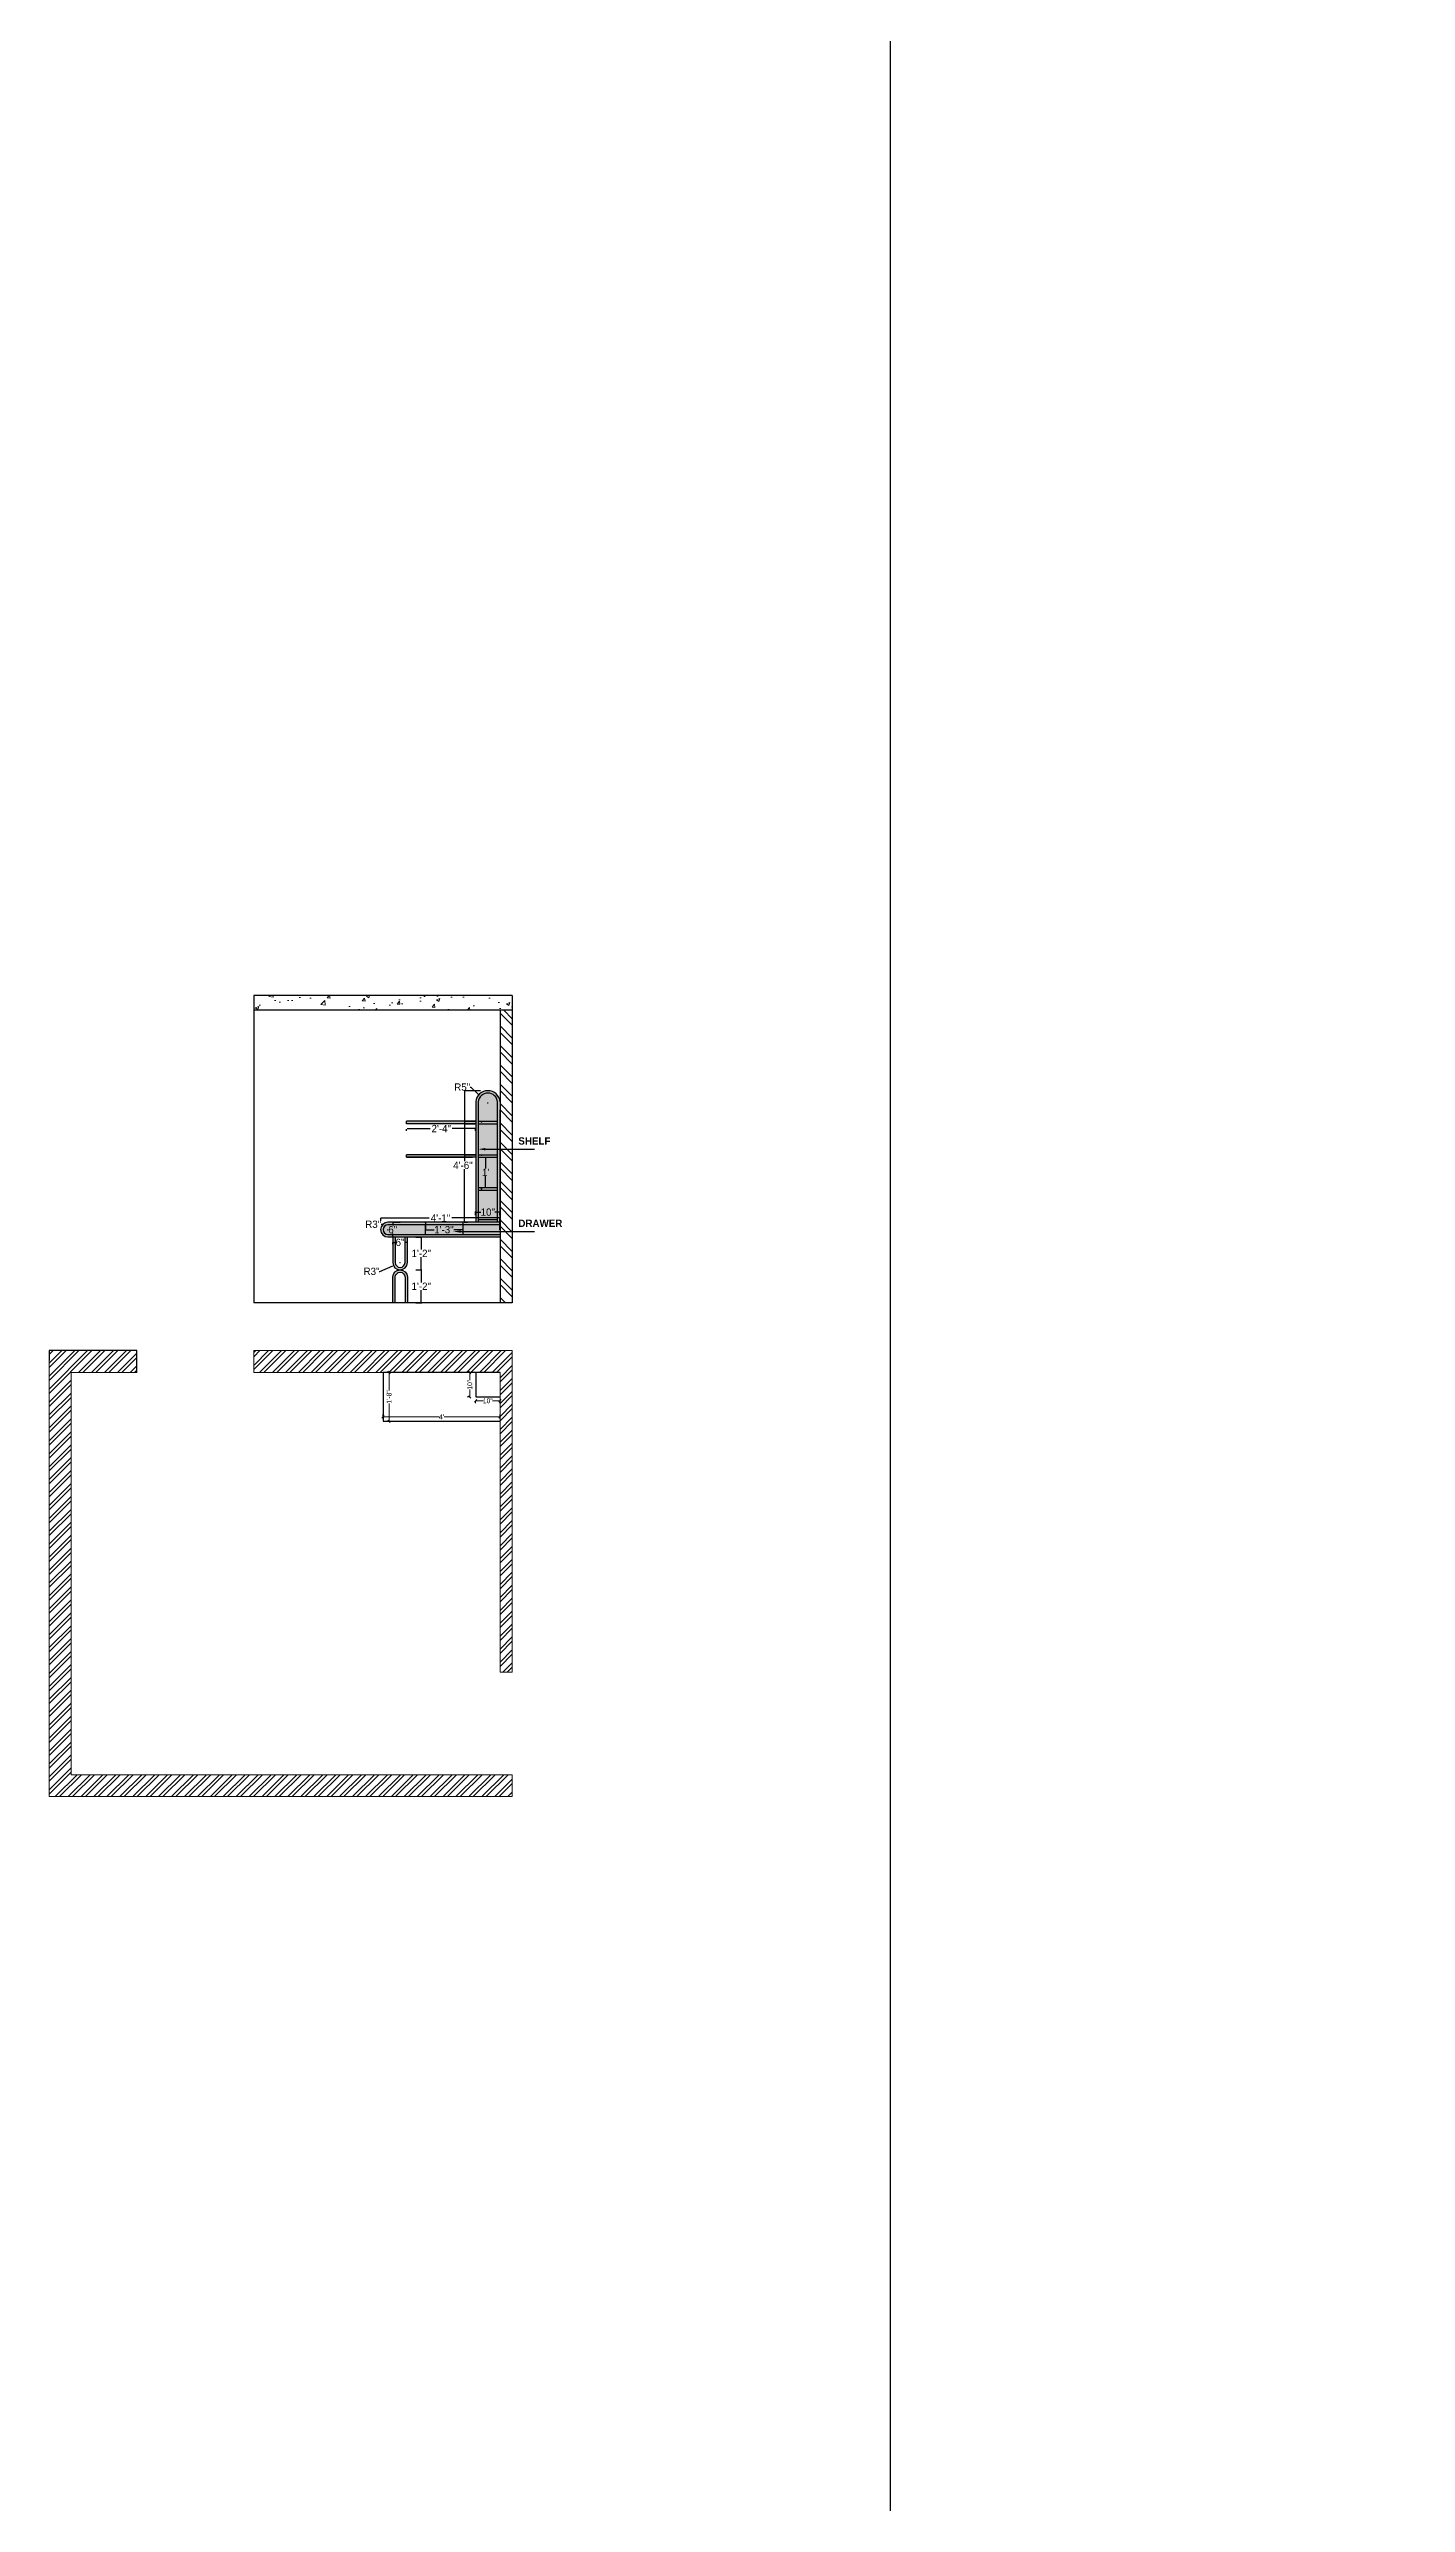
# Model space of a CAD drawing. Header units: inches. Extents: x 15448 to 46480, y -8154 to 0.
# Drawn here: x 21563 to 22120, y -6495 to -5488 of the extents above; entities that cross this region are included whole.
import ezdxf
from ezdxf import colors
from ezdxf.entities.mleader import LeaderData, LeaderLine
from ezdxf.math import Vec2, Vec3

# ---------------------------------------------------------------- set-up
doc = ezdxf.new("R2010")
doc.units = ezdxf.units.IN
doc.header["$MEASUREMENT"] = 0
doc.layers.add('IEL-HATCH-002', color=7, linetype='Continuous')
doc.layers.add('ROD', color=7, linetype='Continuous', lineweight=9)
doc.styles.add('b.k', font='verdana.ttf')
doc.styles.add('HEMI', font='stylu.ttf')
doc.styles.get("Standard").update_dxf_attribs({"font": 'arial.ttf'})
doc.dimstyles.get("Standard").update_dxf_attribs({"dimtxt": 0.18, "dimasz": 0.18, "dimexe": 0.18, "dimexo": 0.0625, "dimgap": 0.09, "dimtad": 0, "dimtih": 1, "dimtoh": 1, "dimdec": 0, "dimzin": 0, "dimdsep": 46, "dimlunit": 4, "dimtxsty": 'Standard', "dimcen": 0.09, "dimadec": 0, "dimazin": 0, "dimtfac": 1, "dimtdec": 0, "dimtofl": 0, "dimtmove": 0, "dimatfit": 3, "dimfxl": 1, "dimtolj": 1, "dimtzin": 0, "dimarcsym": 0})
doc.dimstyles.new('STANDARD$0', dxfattribs={"dimscale": 0, "dimtxt": 6, "dimasz": 3, "dimexe": 2, "dimexo": 2, "dimgap": 0, "dimtad": 0, "dimtih": 1, "dimtoh": 1, "dimdec": 1, "dimzin": 0, "dimdsep": 46, "dimlunit": 4, "dimtxsty": 'b.k', "dimcen": 2.5, "dimclrd": 256, "dimclre": 256, "dimclrt": 256, "dimadec": 0, "dimazin": 0, "dimtfac": 1, "dimtdec": 1, "dimtofl": 0, "dimtmove": 2, "dimatfit": 2, "dimfxl": 1, "dimfrac": 2, "dimtolj": 1, "dimtzin": 0, "dimlwd": 9, "dimlwe": 9, "dimarcsym": 0})

# ---------------------------------------------------------------- blocks, each defined once
blk = doc.blocks.new('_Oblique')
at = {"color": 0, "linetype": 'ByBlock', "lineweight": -2}
blk.add_line((-0.5, -0.5), (0.5, 0.5), dxfattribs=at)
blk = doc.blocks.new('*D864')
at = {"color": 5, "lineweight": 9, "transparency": 16777216}
for p, q in [((21702.9, -6031.3), (21701.9, -6031.3)), ((21702.9, -6031.3), (21702.9, -6038.7)), ((21702.9, -6051.3), (21702.9, -6044)), ((21702.9, -6051.3), (21701.9, -6051.3))]:
    blk.add_line(p, q, dxfattribs=at)
at = {"layer": 'Defpoints', "color": 0, "transparency": 16777216}
for p in [(21713.4, -6031.3), (21702.9, -6051.3), (21713.4, -6051.3)]:
    blk.add_point(p, dxfattribs=at)
at = {"color": 5, "lineweight": 9, "transparency": 16777216}
for p, rotation in [((21702.9, -6031.3), 90), ((21702.9, -6051.3), 270)]:
    blk.add_blockref('_Oblique', p, dxfattribs=dict(at, rotation=rotation))
at = {"color": 5, "transparency": 16777216, "insert": (21702.9, -6041.3), "char_height": 2, "attachment_point": 5, "rotation": 90, "style": 'HEMI'}
blk.add_mtext('\\A1;1\'-8"', dxfattribs=at)
blk = doc.blocks.new('*D868')
at = {"color": 5, "lineweight": 9, "transparency": 16777216}
for p, q in [((21700.4, -6049.5), (21700.4, -6048.5)), ((21700.4, -6049.5), (21723.4, -6049.5)), ((21748.4, -6049.5), (21725.5, -6049.5)), ((21748.4, -6049.5), (21748.4, -6048.5))]:
    blk.add_line(p, q, dxfattribs=at)
at = {"layer": 'Defpoints', "color": 0, "transparency": 16777216}
for p in [(21748.4, -6049.5), (21700.4, -6051.3), (21748.4, -6051.3)]:
    blk.add_point(p, dxfattribs=at)
at = {"color": 5, "lineweight": 9, "transparency": 16777216, "rotation": 180}
blk.add_blockref('_Oblique', (21700.4, -6049.5), dxfattribs=at)
at = {"color": 5, "lineweight": 9, "transparency": 16777216}
blk.add_blockref('_Oblique', (21748.4, -6049.5), dxfattribs=at)
at = {"color": 5, "transparency": 16777216, "insert": (21724.4, -6049.5), "char_height": 2, "attachment_point": 5, "style": 'HEMI'}
blk.add_mtext("\\A1;4'", dxfattribs=at)
blk = doc.blocks.new('*D869')
at = {"color": 5, "lineweight": 9, "transparency": 16777216}
for p, q in [((21736, -6031.3), (21735, -6031.3)), ((21736, -6031.3), (21736, -6034.4)), ((21736, -6041.3), (21736, -6038.2)), ((21736, -6041.3), (21735, -6041.3))]:
    blk.add_line(p, q, dxfattribs=at)
at = {"layer": 'Defpoints', "color": 0, "transparency": 16777216}
for p in [(21738.4, -6031.3), (21736, -6041.3), (21738.4, -6041.3)]:
    blk.add_point(p, dxfattribs=at)
at = {"color": 5, "lineweight": 9, "transparency": 16777216}
for p, rotation in [((21736, -6031.3), 90), ((21736, -6041.3), 270)]:
    blk.add_blockref('_Oblique', p, dxfattribs=dict(at, rotation=rotation))
at = {"color": 5, "transparency": 16777216, "insert": (21736, -6036.3), "char_height": 2, "attachment_point": 5, "rotation": 90, "style": 'HEMI'}
blk.add_mtext('\\A1;10"', dxfattribs=at)
blk = doc.blocks.new('*D870')
at = {"color": 5, "lineweight": 9, "transparency": 16777216}
for p, q in [((21738.4, -6042.9), (21738.4, -6043.9)), ((21738.4, -6042.9), (21741.6, -6042.9)), ((21748.4, -6042.9), (21745.3, -6042.9)), ((21748.4, -6042.9), (21748.4, -6043.9))]:
    blk.add_line(p, q, dxfattribs=at)
at = {"layer": 'Defpoints', "color": 0, "transparency": 16777216}
for p in [(21738.4, -6041.3), (21748.4, -6041.3), (21748.4, -6042.9)]:
    blk.add_point(p, dxfattribs=at)
at = {"color": 5, "lineweight": 9, "transparency": 16777216, "rotation": 180}
blk.add_blockref('_Oblique', (21738.4, -6042.9), dxfattribs=at)
at = {"color": 5, "lineweight": 9, "transparency": 16777216}
blk.add_blockref('_Oblique', (21748.4, -6042.9), dxfattribs=at)
at = {"color": 5, "transparency": 16777216, "insert": (21743.4, -6042.9), "char_height": 2, "attachment_point": 5, "style": 'HEMI'}
blk.add_mtext('\\A1;10"', dxfattribs=at)
blk = doc.blocks.new('*D871')
at = {"color": 254, "lineweight": -2, "transparency": 16777216}
for p, q in [((21699.5, -5969.1), (21699.5, -5967.8)), ((21748.4, -5972.7), (21748.4, -5967.8))]:
    blk.add_line(p, q, dxfattribs=at)
at = {"color": 1, "lineweight": -2, "transparency": 16777216}
for p, q in [((21699.7, -5967.9), (21719.3, -5967.9)), ((21748.3, -5967.9), (21728.6, -5967.9))]:
    blk.add_line(p, q, dxfattribs=at)
at = {"color": 1, "transparency": 16777216}
for points in [[(21699.7, -5967.9), (21699.7, -5968), (21699.5, -5967.9)], [(21748.3, -5967.9), (21748.3, -5968), (21748.4, -5967.9)]]:
    blk.add_solid(points, dxfattribs=at)
at = {"layer": 'Defpoints', "color": 0, "transparency": 16777216}
for p in [(21699.5, -5967.9), (21699.5, -5972.1), (21748.4, -5975.7)]:
    blk.add_point(p, dxfattribs=at)
at = {"color": 1, "lineweight": 5, "transparency": 16777216, "insert": (21724, -5967.9), "char_height": 3, "attachment_point": 5, "style": 'HEMI'}
blk.add_mtext('\\A1;4\'-1"', dxfattribs=at)
blk = doc.blocks.new('*D872')
at = {"color": 254, "lineweight": -2, "transparency": 16777216}
for p, q in [((21738.4, -5966.7), (21738.4, -5965.3)), ((21748.4, -5966.7), (21748.4, -5965.3))]:
    blk.add_line(p, q, dxfattribs=at)
at = {"color": 1, "lineweight": -2, "transparency": 16777216}
for p, q in [((21738.6, -5965.5), (21740.5, -5965.5)), ((21748.3, -5965.5), (21746.3, -5965.5))]:
    blk.add_line(p, q, dxfattribs=at)
at = {"color": 1, "transparency": 16777216}
for points in [[(21738.6, -5965.5), (21738.6, -5965.5), (21738.4, -5965.5)], [(21748.3, -5965.5), (21748.3, -5965.5), (21748.4, -5965.5)]]:
    blk.add_solid(points, dxfattribs=at)
at = {"layer": 'Defpoints', "color": 0, "transparency": 16777216}
for p in [(21738.4, -5965.5), (21738.4, -5969.7), (21748.4, -5969.7)]:
    blk.add_point(p, dxfattribs=at)
at = {"color": 1, "lineweight": 5, "transparency": 16777216, "insert": (21743.4, -5965.5), "char_height": 3, "attachment_point": 5, "style": 'HEMI'}
blk.add_mtext('\\A1;10"', dxfattribs=at)
blk = doc.blocks.new('*D865')
at = {"color": 254, "lineweight": -2, "transparency": 16777216}
for p, q in [((21740.4, -5915.7), (21733.7, -5915.7)), ((21735.1, -5969.7), (21733.7, -5969.7))]:
    blk.add_line(p, q, dxfattribs=at)
at = {"color": 1, "lineweight": -2, "transparency": 16777216}
for p, q in [((21733.8, -5915.9), (21733.8, -5944.6)), ((21733.8, -5969.5), (21733.8, -5947.9))]:
    blk.add_line(p, q, dxfattribs=at)
at = {"color": 1, "transparency": 16777216}
for points in [[(21733.8, -5915.9), (21733.9, -5915.9), (21733.8, -5915.7)], [(21733.8, -5969.5), (21733.9, -5969.5), (21733.8, -5969.7)]]:
    blk.add_solid(points, dxfattribs=at)
at = {"layer": 'Defpoints', "color": 0, "transparency": 16777216}
for p in [(21733.8, -5915.7), (21743.4, -5915.7), (21738.1, -5969.7)]:
    blk.add_point(p, dxfattribs=at)
at = {"color": 1, "lineweight": 5, "transparency": 16777216, "insert": (21733.2, -5946.3), "char_height": 3, "attachment_point": 5, "style": 'HEMI'}
blk.add_mtext('\\A1;4\'-6"', dxfattribs=at)
blk = doc.blocks.new('*D873')
at = {"color": 254, "lineweight": -2, "transparency": 16777216}
for p, q in [((21710.1, -5932.2), (21710.1, -5931.4)), ((21738.4, -5932.2), (21738.4, -5931.4))]:
    blk.add_line(p, q, dxfattribs=at)
at = {"color": 1, "lineweight": -2, "transparency": 16777216}
for p, q in [((21710.3, -5931.2), (21719.8, -5931.2)), ((21738.3, -5931.2), (21728.8, -5931.2))]:
    blk.add_line(p, q, dxfattribs=at)
at = {"color": 1, "transparency": 16777216}
for points in [[(21710.3, -5931.2), (21710.3, -5931.2), (21710.1, -5931.2)], [(21738.3, -5931.2), (21738.3, -5931.2), (21738.4, -5931.2)]]:
    blk.add_solid(points, dxfattribs=at)
at = {"layer": 'Defpoints', "color": 0, "transparency": 16777216}
for p in [(21710.1, -5929.2), (21738.4, -5929.2), (21738.4, -5931.2)]:
    blk.add_point(p, dxfattribs=at)
at = {"color": 1, "lineweight": 5, "transparency": 16777216, "insert": (21724.3, -5931.2), "char_height": 3, "attachment_point": 5, "style": 'HEMI'}
blk.add_mtext('\\A1;2\'-4"', dxfattribs=at)
blk = doc.blocks.new('*D874')
at = {"color": 254, "lineweight": -2, "transparency": 16777216}
for p, q in [((21717.8, -5969.7), (21717.8, -5972.5)), ((21733.1, -5969.7), (21733.1, -5972.5))]:
    blk.add_line(p, q, dxfattribs=at)
at = {"color": 1, "lineweight": -2, "transparency": 16777216}
for p, q in [((21718, -5972.7), (21721.4, -5972.7)), ((21732.9, -5972.7), (21729.5, -5972.7))]:
    blk.add_line(p, q, dxfattribs=at)
at = {"color": 1, "transparency": 16777216}
for points in [[(21718, -5972.6), (21718, -5972.7), (21717.8, -5972.7)], [(21732.9, -5972.6), (21732.9, -5972.7), (21733.1, -5972.7)]]:
    blk.add_solid(points, dxfattribs=at)
at = {"layer": 'Defpoints', "color": 0, "transparency": 16777216}
for p in [(21717.8, -5972.7), (21733.1, -5972.7), (21733.1, -5972.7)]:
    blk.add_point(p, dxfattribs=at)
at = {"color": 1, "lineweight": 5, "transparency": 16777216, "insert": (21725.4, -5972.7), "char_height": 3, "attachment_point": 5, "style": 'HEMI'}
blk.add_mtext('\\A1;1\'-3"', dxfattribs=at)
blk = doc.blocks.new('*D866')
at = {"color": 254, "lineweight": -2, "transparency": 16777216}
for p, q in [((21713.9, -5975.7), (21716.3, -5975.7)), ((21713.9, -5989.2), (21716.3, -5989.2))]:
    blk.add_line(p, q, dxfattribs=at)
at = {"color": 1, "lineweight": -2, "transparency": 16777216}
for p, q in [((21716.1, -5975.9), (21716.1, -5980.8)), ((21716.1, -5989), (21716.1, -5984))]:
    blk.add_line(p, q, dxfattribs=at)
at = {"color": 1, "transparency": 16777216}
for points in [[(21716.1, -5975.9), (21716.2, -5975.9), (21716.1, -5975.7)], [(21716.1, -5989), (21716.2, -5989), (21716.1, -5989.2)]]:
    blk.add_solid(points, dxfattribs=at)
at = {"layer": 'Defpoints', "color": 0, "transparency": 16777216}
for p in [(21710.9, -5975.7), (21716.1, -5975.7), (21710.9, -5989.2)]:
    blk.add_point(p, dxfattribs=at)
at = {"color": 1, "lineweight": 5, "transparency": 16777216, "insert": (21716.1, -5982.4), "char_height": 3, "attachment_point": 5, "style": 'HEMI'}
blk.add_mtext('\\A1;1\'-2"', dxfattribs=at)
blk = doc.blocks.new('*D867')
at = {"color": 254, "lineweight": -2, "transparency": 16777216}
for p, q in [((21713.9, -5989.2), (21716.3, -5989.2)), ((21713.9, -6002.7), (21716.3, -6002.7))]:
    blk.add_line(p, q, dxfattribs=at)
at = {"color": 1, "lineweight": -2, "transparency": 16777216}
for p, q in [((21716.1, -5989.4), (21716.1, -5994.3)), ((21716.1, -6002.5), (21716.1, -5997.5))]:
    blk.add_line(p, q, dxfattribs=at)
at = {"color": 1, "transparency": 16777216}
for points in [[(21716.1, -5989.4), (21716.2, -5989.4), (21716.1, -5989.2)], [(21716.1, -6002.5), (21716.2, -6002.5), (21716.1, -6002.7)]]:
    blk.add_solid(points, dxfattribs=at)
at = {"layer": 'Defpoints', "color": 0, "transparency": 16777216}
for p in [(21710.9, -5989.2), (21710.9, -6002.7), (21716.1, -6002.7)]:
    blk.add_point(p, dxfattribs=at)
at = {"color": 1, "lineweight": 5, "transparency": 16777216, "insert": (21716.1, -5995.9), "char_height": 3, "attachment_point": 5, "style": 'HEMI'}
blk.add_mtext('\\A1;1\'-2"', dxfattribs=at)
blk = doc.blocks.new('*D875')
at = {"color": 1, "lineweight": -2, "transparency": 16777216}
for p, q in [((21736.2, -5914.2), (21736.4, -5914.2)), ((21736.4, -5914.2), (21739.6, -5917.2))]:
    blk.add_line(p, q, dxfattribs=at)
at = {"color": 254, "lineweight": -2, "transparency": 16777216}
for p, q in [((21743.3, -5920.7), (21743.5, -5920.7)), ((21743.4, -5920.8), (21743.4, -5920.6))]:
    blk.add_line(p, q, dxfattribs=at)
at = {"color": 1, "transparency": 16777216}
blk.add_solid([(21739.6, -5917.2), (21739.6, -5917.2), (21739.7, -5917.3)], dxfattribs=at)
at = {"layer": 'Defpoints', "color": 0, "transparency": 16777216}
for p in [(21739.7, -5917.3), (21743.4, -5920.7)]:
    blk.add_point(p, dxfattribs=at)
at = {"color": 1, "lineweight": 5, "transparency": 16777216, "insert": (21732.9, -5914.2), "char_height": 3, "attachment_point": 5, "style": 'HEMI'}
blk.add_mtext('\\A1;R5"', dxfattribs=at)
blk = doc.blocks.new('*D876')
at = {"color": 1, "lineweight": -2, "transparency": 16777216}
for p, q in [((21698.9, -5989.8), (21699.1, -5989.8)), ((21699.1, -5989.8), (21704.5, -5987.5))]:
    blk.add_line(p, q, dxfattribs=at)
at = {"color": 254, "lineweight": -2, "transparency": 16777216}
for p, q in [((21707.3, -5986.2), (21707.5, -5986.2)), ((21707.4, -5986.3), (21707.4, -5986.1))]:
    blk.add_line(p, q, dxfattribs=at)
at = {"color": 1, "transparency": 16777216}
blk.add_solid([(21704.5, -5987.4), (21704.5, -5987.5), (21704.7, -5987.4)], dxfattribs=at)
at = {"layer": 'Defpoints', "color": 0, "transparency": 16777216}
for p in [(21704.7, -5987.4), (21707.4, -5986.2)]:
    blk.add_point(p, dxfattribs=at)
at = {"color": 1, "lineweight": 5, "transparency": 16777216, "insert": (21695.7, -5989.8), "char_height": 3, "attachment_point": 5, "style": 'HEMI'}
blk.add_mtext('\\A1;R3"', dxfattribs=at)
blk = doc.blocks.new('*D877')
at = {"color": 254, "lineweight": -2, "transparency": 16777216}
for p, q in [((21704.4, -5978.7), (21704.4, -5978)), ((21710.4, -5978.7), (21710.4, -5978))]:
    blk.add_line(p, q, dxfattribs=at)
at = {"color": 1, "lineweight": -2, "transparency": 16777216}
for p, q in [((21704.6, -5977.9), (21705.5, -5977.9)), ((21710.3, -5977.9), (21709.4, -5977.9))]:
    blk.add_line(p, q, dxfattribs=at)
at = {"color": 1, "transparency": 16777216}
for points in [[(21704.6, -5977.8), (21704.6, -5977.9), (21704.4, -5977.9)], [(21710.3, -5977.8), (21710.3, -5977.9), (21710.4, -5977.9)]]:
    blk.add_solid(points, dxfattribs=at)
at = {"layer": 'Defpoints', "color": 0, "transparency": 16777216}
for p in [(21704.4, -5975.7), (21710.4, -5975.7), (21710.4, -5977.9)]:
    blk.add_point(p, dxfattribs=at)
at = {"color": 1, "lineweight": 5, "transparency": 16777216, "insert": (21707.4, -5977.9), "char_height": 3, "attachment_point": 5, "style": 'HEMI'}
blk.add_mtext('\\A1;6"', dxfattribs=at)
blk = doc.blocks.new('*D878')
at = {"color": 1, "lineweight": -2, "transparency": 16777216}
for p, q in [((21699.7, -5970.5), (21699.9, -5970.5)), ((21699.9, -5970.5), (21700, -5970.6))]:
    blk.add_line(p, q, dxfattribs=at)
at = {"color": 254, "lineweight": -2, "transparency": 16777216}
for p, q in [((21702.3, -5972.7), (21702.5, -5972.7)), ((21702.4, -5972.8), (21702.4, -5972.6))]:
    blk.add_line(p, q, dxfattribs=at)
at = {"color": 1, "transparency": 16777216}
blk.add_solid([(21700, -5970.6), (21700, -5970.6), (21700.1, -5970.7)], dxfattribs=at)
at = {"layer": 'Defpoints', "color": 0, "transparency": 16777216}
for p in [(21700.1, -5970.7), (21702.4, -5972.7)]:
    blk.add_point(p, dxfattribs=at)
at = {"color": 1, "lineweight": 5, "transparency": 16777216, "insert": (21696.4, -5970.5), "char_height": 3, "attachment_point": 5, "style": 'HEMI'}
blk.add_mtext('\\A1;R3"', dxfattribs=at)
blk = doc.blocks.new('*D879')
at = {"color": 1, "lineweight": -2, "transparency": 16777216}
for p, q in [((21704.4, -5969.9), (21704.4, -5971)), ((21704.4, -5975.5), (21704.4, -5974.3))]:
    blk.add_line(p, q, dxfattribs=at)
at = {"color": 254, "lineweight": -2, "transparency": 16777216}
for p, q in [((21707.4, -5969.7), (21704.6, -5969.7)), ((21707.4, -5975.7), (21704.6, -5975.7))]:
    blk.add_line(p, q, dxfattribs=at)
at = {"color": 1, "transparency": 16777216}
for points in [[(21704.4, -5969.9), (21704.5, -5969.9), (21704.4, -5969.7)], [(21704.4, -5975.5), (21704.5, -5975.5), (21704.4, -5975.7)]]:
    blk.add_solid(points, dxfattribs=at)
at = {"layer": 'Defpoints', "color": 0, "transparency": 16777216}
for p in [(21704.4, -5969.7), (21704.4, -5969.7), (21704.4, -5975.7)]:
    blk.add_point(p, dxfattribs=at)
at = {"color": 1, "lineweight": 5, "transparency": 16777216, "insert": (21704.4, -5972.7), "char_height": 3, "attachment_point": 5, "style": 'HEMI'}
blk.add_mtext('\\A1;6"', dxfattribs=at)
blk = doc.blocks.new('*D880')
at = {"color": 254, "lineweight": -2, "transparency": 16777216}
for p, q in [((21742.4, -5943), (21742.7, -5943)), ((21742.4, -5955.4), (21742.7, -5955.4))]:
    blk.add_line(p, q, dxfattribs=at)
at = {"color": 1, "lineweight": -2, "transparency": 16777216}
for p, q in [((21742.5, -5943.1), (21742.5, -5947.6)), ((21742.5, -5955.2), (21742.5, -5950.8))]:
    blk.add_line(p, q, dxfattribs=at)
at = {"color": 1, "transparency": 16777216}
for points in [[(21742.5, -5943.1), (21742.5, -5943.1), (21742.5, -5943)], [(21742.5, -5955.2), (21742.5, -5955.2), (21742.5, -5955.4)]]:
    blk.add_solid(points, dxfattribs=at)
at = {"layer": 'Defpoints', "color": 0, "transparency": 16777216}
for p in [(21739.4, -5943), (21742.5, -5943), (21739.4, -5955.4)]:
    blk.add_point(p, dxfattribs=at)
at = {"color": 1, "lineweight": 5, "transparency": 16777216, "insert": (21742.5, -5949.2), "char_height": 3, "attachment_point": 5, "style": 'HEMI'}
blk.add_mtext("\\A1;1'", dxfattribs=at)

msp = doc.modelspace()

# ---------------------------------------------------------------- hatches: boundary and pattern name
at = {"layer": 'IEL-HATCH-002', "lineweight": 5, "true_color": 0x636466, "transparency": 33554687}
h = msp.add_hatch(dxfattribs=at)
h.set_pattern_fill('AR-CONC', color=251, scale=2)
h.set_pattern_definition([(50, (329.453, 134.385), (14.3452037, -1.255043), [1.5, -16.5]), (355, (329.453, 134.385), (-2.775027, 15.043843), [1.2, -13.2]), (100.451444, (330.648, 134.28), (11.570177, 13.7888), [1.274804, -14.022842]), (46.1842, (329.453, 138.385), (21.344827, -3.310386), [2.25, -24.75]), (96.63564, (331.231, 138.11), (18.693239, 19.482372), [1.912207, -21.034275]), (351.18416, (329.453, 138.385), (18.69324, 19.482372), [1.8, -19.8]), (21, (331.453, 137.385), (11.938141, -8.052378), [1.5, -16.5]), (326, (331.453, 137.385), (4.866307, 14.503001), [1.2, -13.2]), (71.451445, (332.447, 136.714), (16.8044475, 6.450623), [1.274804, -14.022842]), (37.5, (329.4526, 134.385), (0.2431971, 6.6578771), [0, -13.04, 0, -13.4, 0, -13.25]), (7.5, (329.4526, 134.385), (5.2613907, 7.8882342), [0, -7.64, 0, -12.74, 0, -5.05]), (327.5, (324.9926, 134.385), (10.6764487, -0.4510974), [0, -5, 0, -15.6, 0, -20.7]), (317.5, (322.993, 134.385), (11.6637234, 2.0020996), [0, -6.5, 0, -10.36, 0, -14.7])])
h.paths.add_polyline_path([(21753.44, -5876.67), (21647.44, -5876.67), (21647.44, -5882.67), (21753.44, -5882.67)])
at = {"layer": 'IEL-HATCH-002', "lineweight": 5, "transparency": 33554687}
h = msp.add_hatch(dxfattribs=at)
h.set_pattern_fill('ANSI32', color=1, scale=15, angle=90)
h.set_pattern_definition([(135, (329.4526, 134.385), (-3.9774756, -3.9774756), []), (135, (329.4526, 137.037), (-3.9774756, -3.9774756), [])])
h.paths.add_polyline_path([(21748.44, -6002.67), (21753.44, -6002.67), (21753.44, -5882.67), (21748.44, -5882.67)])
at = {"layer": 'IEL-HATCH-002', "true_color": 0x8d5c2a, "transparency": 33554687}
h = msp.add_hatch(color=37, dxfattribs=at)
h.dxf.hatch_style = 1
h.paths.add_polyline_path([(21748.44, -5969.67), (21702.44, -5969.67, 1), (21702.44, -5975.67), (21748.44, -5975.67), (21748.44, -5974.67), (21702.44, -5974.67, -1), (21702.44, -5970.67), (21717.77, -5970.67), (21748.44, -5970.67)])
h.paths.add_polyline_path([(21739.44, -5920.3, -0.9058323), (21747.44, -5920.3), (21747.44, -5969.67), (21748.44, -5969.67), (21748.44, -5923.59), (21748.44, -5920.25, 0.9153333), (21738.44, -5920.25), (21738.44, -5969.67), (21739.44, -5969.67)])
h.paths.add_polyline_path([(21747.44, -5928.22), (21739.44, -5928.22), (21739.44, -5929.22), (21747.44, -5929.22)], flags=17)
h.paths.add_polyline_path([(21738.44, -5928.22), (21710.11, -5928.22), (21710.11, -5929.22), (21738.44, -5929.22)])
h.paths.add_polyline_path([(21747.44, -5941.97), (21739.44, -5941.97), (21739.44, -5942.97), (21747.44, -5942.97)], flags=17)
h.paths.add_polyline_path([(21738.44, -5941.97), (21710.11, -5941.97), (21710.11, -5942.97), (21738.44, -5942.97)])
h.paths.add_polyline_path([(21747.44, -5955.42), (21739.44, -5955.42), (21739.44, -5956.42), (21747.44, -5956.42)], flags=17)
h.paths.add_polyline_path([(21747.44, -5968.67), (21739.44, -5968.67), (21739.44, -5969.67), (21747.44, -5969.67)], flags=17)
h.paths.add_polyline_path([(21705.44, -5986.17), (21705.44, -5975.67), (21704.44, -5975.67), (21704.44, -5986.17, 1), (21710.44, -5986.17), (21710.44, -5975.67), (21709.44, -5975.67), (21709.44, -5986.17, -1)])
h.paths.add_polyline_path([(21704.44, -5992.17), (21704.44, -6002.67), (21705.44, -6002.67), (21705.44, -5992.17, -1), (21709.44, -5992.17), (21709.44, -6002.67), (21710.44, -6002.67), (21710.44, -5992.17, 1)])
at = {"layer": 'IEL-HATCH-002', "true_color": 0xf7ede4, "transparency": 33554687}
h = msp.add_hatch(color=7, dxfattribs=at)
h.dxf.hatch_style = 1
h.paths.add_polyline_path([(21717.77, -5970.67), (21702.44, -5970.67, 1), (21702.44, -5974.67), (21717.77, -5974.67)])
h.paths.add_polyline_path([(21733.11, -5970.67), (21717.77, -5970.67), (21717.77, -5974.67), (21733.11, -5974.67)])
h.paths.add_polyline_path([(21748.44, -5970.67), (21733.11, -5970.67), (21733.11, -5974.67), (21748.44, -5974.67)])
h.paths.add_polyline_path([(21747.44, -5956.42), (21739.44, -5956.42), (21739.44, -5968.67), (21747.44, -5968.67)])
h.paths.add_polyline_path([(21747.44, -5942.97), (21739.44, -5942.97), (21739.44, -5955.42), (21747.44, -5955.42)])
h.paths.add_polyline_path([(21747.44, -5929.22), (21739.44, -5929.22), (21739.44, -5941.97), (21747.44, -5941.97)])
h.paths.add_polyline_path([(21747.44, -5920.3, 0.9058323), (21739.44, -5920.3), (21739.44, -5928.22), (21747.44, -5928.22)])
h.paths.add_polyline_path([(21739.41, -5952.66), (21744.52, -5952.66), (21744.52, -5945.71), (21739.41, -5945.71)], flags=9)
at = {"layer": 'IEL-HATCH-002', "lineweight": 5, "transparency": 33554687}
h = msp.add_hatch(dxfattribs=at)
h.set_pattern_fill('ANSI32', color=1, scale=10)
h.set_pattern_definition([(45, (15194.3973, -4834.0366), (-2.6516504, 2.6516504), []), (45, (15196.165, -4834.0366), (-2.6516504, 2.6516504), [])])
h.paths.add_polyline_path([(21572.44, -6031.31), (21599.44, -6031.31), (21599.44, -6022.31), (21563.44, -6022.31), (21563.44, -6196.31), (21563.44, -6205.31), (21753.44, -6205.31), (21753.44, -6196.31), (21572.44, -6196.31)])
h.paths.add_polyline_path([(21753.44, -6022.31), (21647.44, -6022.31), (21647.44, -6031.31), (21748.44, -6031.31), (21748.44, -6154.31), (21753.44, -6154.31), (21753.44, -6145.31)])

# ---------------------------------------------------------------- linework, layer by layer
for p, q in [((21647.44, -5876.67), (21647.44, -6002.67)), ((21753.44, -5876.67), (21647.44, -5876.67)), ((21753.44, -5876.67), (21753.44, -6002.67)), ((21753.44, -5882.67), (21647.44, -5882.67)), ((21748.44, -5882.67), (21748.44, -6002.67)), ((21738.44, -5928.22), (21710.11, -5928.22)), ((21710.11, -5929.22), (21710.11, -5928.22)), ((21738.44, -5929.22), (21710.11, -5929.22)), ((21714.11, -5929.22), (21713.11, -5929.22)), ((21734.11, -5928.22), (21738.44, -5928.22)), ((21734.11, -5929.22), (21738.44, -5929.22)), ((21738.44, -5920.25), (21738.44, -5969.67)), ((21739.44, -5920.3), (21739.44, -5969.67)), ((21739.44, -5928.22), (21747.44, -5928.22)), ((21739.44, -5929.22), (21747.44, -5929.22)), ((21747.44, -5969.67), (21747.44, -5920.3)), ((21748.44, -5969.67), (21748.44, -5923.59)), ((21710.11, -5942.97), (21710.11, -5941.97)), ((21738.44, -5941.97), (21710.11, -5941.97)), ((21710.11, -5942.97), (21737.11, -5942.97)), ((21738.44, -5942.97), (21710.11, -5942.97)), ((21734.14, -5941.97), (21734.11, -5941.97)), ((21734.14, -5942.97), (21734.11, -5942.97)), ((21734.14, -5941.97), (21738.44, -5941.97)), ((21739.44, -5941.97), (21747.44, -5941.97)), ((21739.44, -5942.97), (21747.44, -5942.97)), ((21747.44, -5942.47), (21747.47, -5942.47)), ((21739.44, -5955.42), (21747.44, -5955.42)), ((21739.44, -5956.42), (21747.44, -5956.42)), ((21748.44, -5969.67), (21702.44, -5969.67)), ((21747.44, -5968.67), (21739.44, -5968.67)), ((21748.44, -5970.67), (21702.44, -5970.67)), ((21717.77, -5970.67), (21717.77, -5974.67)), ((21733.11, -5970.67), (21733.11, -5974.67)), ((21753.44, -6002.67), (21647.44, -6002.67)), ((21599.44, -6022.31), (21563.44, -6022.31)), ((21563.44, -6022.31), (21563.44, -6026.31)), ((21599.44, -6031.31), (21599.44, -6022.31)), ((21748.44, -6031.31), (21700.44, -6031.31)), ((21700.44, -6031.31), (21700.44, -6051.31)), ((21748.44, -6031.31), (21738.44, -6031.31)), ((21738.44, -6031.31), (21738.44, -6041.31)), ((21738.44, -6041.31), (21748.44, -6041.31)), ((21700.44, -6051.31), (21748.44, -6051.31))]:
    msp.add_line(p, q)
at = {"lineweight": 5}
for p, q in [((21647.44, -6022.31), (21647.44, -6031.31)), ((21599.44, -6031.31), (21572.44, -6031.31)), ((21753.44, -6145.31), (21753.44, -6154.31)), ((21753.44, -6196.31), (21753.44, -6205.31))]:
    msp.add_line(p, q, dxfattribs=at)
at = {"color": 3, "lineweight": 30}
msp.add_lwpolyline([(21908.61, -3474.73), (27667.62, -3474.73), (27667.62, -7501.88), (21908.61, -7501.88)], close=True, dxfattribs=at)
for points in [[(21717.77, -5969.67), (21702.44, -5969.67, 1), (21702.44, -5975.67), (21748.44, -5975.67)], [(21717.77, -5970.67), (21702.44, -5970.67, 1), (21702.44, -5974.67), (21748.44, -5974.67)], [(21704.44, -5975.67), (21704.44, -5986.17, 1), (21710.44, -5986.17), (21710.44, -5975.67)], [(21705.44, -5975.67), (21705.44, -5986.17, 1), (21709.44, -5986.17), (21709.44, -5975.67)], [(21704.44, -6002.67), (21704.44, -5992.17, -1), (21710.44, -5992.17), (21710.44, -6002.67)], [(21705.44, -6002.67), (21705.44, -5992.17, -1), (21709.44, -5992.17), (21709.44, -6002.67)]]:
    msp.add_lwpolyline(points, format="xyb")
for radius, start, end in [(5.02, 5.06219, 174.93781), (4.02, 5.6574, 174.3426)]:
    msp.add_arc((21743.44, -5920.69), radius, start, end)
for p in [(21740.83, -5928.42), (21740.8, -5942.17), (21740.76, -5955.92), (21717.77, -5969.67), (21733.11, -5969.67)]:
    msp.add_point(p)
at = {"layer": 'ROD', "lineweight": 5}
for p, q in [((21563.44, -6196.31), (21563.44, -6026.31)), ((21753.44, -6022.31), (21647.44, -6022.31)), ((21753.44, -6145.31), (21753.44, -6022.31)), ((21572.44, -6031.31), (21572.44, -6196.31)), ((21748.44, -6031.31), (21647.44, -6031.31)), ((21748.44, -6031.31), (21748.44, -6154.31)), ((21748.44, -6154.31), (21753.44, -6154.31)), ((21563.44, -6205.31), (21563.44, -6196.31)), ((21753.44, -6196.31), (21572.44, -6196.31)), ((21563.44, -6205.31), (21753.44, -6205.31))]:
    msp.add_line(p, q, dxfattribs=at)

# ---------------------------------------------------------------- texts
at = {"color": 5, "lineweight": 5, "char_height": 3, "width": 65.8941, "attachment_point": 1, "rotation": 359.99056, "style": 'HEMI'}
for s, insert in [('{\\fStylus BT|b1|i0|c0|p34;SHELF}', (21755.93, -5934.8)), ('{\\fStylus BT|b1|i0|c0|p34;DRAWER}', (21755.93, -5968.57))]:
    msp.add_mtext(s, dxfattribs=dict(at, insert=insert))

# ---------------------------------------------------------------- dimensions: what is measured, and where the dimension line sits
at = {"color": 1, "lineweight": 5}
dim = msp.add_linear_dim(base=(21733.84, -5915.67), p1=(21738.11, -5969.67), p2=(21743.44, -5915.67), angle=90, dimstyle='STANDARD$0', override={"dimscale": 1, "dimtxt": 3, "dimasz": 0.18, "dimexe": 0.18, "dimexo": 3, "dimgap": 0.09, "dimdec": 0, "dimtxsty": 'HEMI', "dimcen": 0.09, "dimclrd": 1, "dimclre": 254, "dimclrt": 1, "dimtdec": 0, "dimtmove": 1, "dimatfit": 3, "dimfxl": 0.03937, "dimfrac": 0, "dimlwd": 65534, "dimlwe": 65534, "dimarcsym": 1}, dxfattribs=at)
dim.commit()
dim.dimension.update_dxf_attribs({"geometry": '*D865', "text_midpoint": (21733.24, -5946.26), "dimtype": 160})
for center, mpoint, picture, middle in [((21743.44, -5920.69), (21739.73, -5917.3), '*D875', (21736.36, -5914.22)), ((21707.44, -5986.17), (21704.69, -5987.38), '*D876', (21699.12, -5989.83))]:
    dim = msp.add_radius_dim(center=center, mpoint=mpoint, dimstyle='Standard', override={"dimtxt": 3, "dimexo": 3, "dimtxsty": 'HEMI', "dimclrd": 1, "dimclre": 254, "dimclrt": 1, "dimtmove": 1, "dimfxl": 0.03937, "dimarcsym": 1}, dxfattribs=at)
    dim.commit()
    dim.dimension.update_dxf_attribs({"geometry": picture, "text_midpoint": middle, "dimtype": 164})
for base, p1, p2, picture, middle in [((21738.44, -5931.21), (21710.11, -5929.22), (21738.44, -5929.22), '*D873', (21724.27, -5931.21)), ((21699.5, -5967.95), (21748.44, -5975.67), (21699.5, -5972.07), '*D871', (21723.97, -5967.95)), ((21733.11, -5972.67), (21717.77, -5972.67), (21733.11, -5972.67), '*D874', (21725.44, -5972.67)), ((21738.44, -5965.52), (21748.44, -5969.67), (21738.44, -5969.67), '*D872', (21743.44, -5965.52)), ((21710.44, -5977.86), (21704.44, -5975.67), (21710.44, -5975.67), '*D877', (21707.44, -5977.86))]:
    dim = msp.add_linear_dim(base=base, p1=p1, p2=p2, dimstyle='STANDARD$0', override={"dimscale": 1, "dimtxt": 3, "dimasz": 0.18, "dimexe": 0.18, "dimexo": 3, "dimgap": 0.09, "dimdec": 0, "dimtxsty": 'HEMI', "dimcen": 0.09, "dimclrd": 1, "dimclre": 254, "dimclrt": 1, "dimtdec": 0, "dimtmove": 1, "dimatfit": 3, "dimfxl": 0.03937, "dimfrac": 0, "dimlwd": 65534, "dimlwe": 65534, "dimarcsym": 1}, dxfattribs=at)
    dim.commit()
    dim.dimension.update_dxf_attribs({"geometry": picture, "text_midpoint": middle})
for base, p1, p2, picture, middle in [((21742.51, -5942.97), (21739.44, -5955.42), (21739.44, -5942.97), '*D880', (21742.51, -5949.2)), ((21704.44, -5969.67), (21704.44, -5975.67), (21704.44, -5969.67), '*D879', (21704.44, -5972.67)), ((21716.13533805, -5975.67267527), (21710.88852453, -5989.17267527), (21710.88852453, -5975.67267527), '*D866', (21716.13533805, -5982.42267527)), ((21716.13533805, -6002.67267527), (21710.88852453, -5989.17267527), (21710.88852453, -6002.67267527), '*D867', (21716.13533805, -5995.92267527))]:
    dim = msp.add_linear_dim(base=base, p1=p1, p2=p2, angle=90, dimstyle='STANDARD$0', override={"dimscale": 1, "dimtxt": 3, "dimasz": 0.18, "dimexe": 0.18, "dimexo": 3, "dimgap": 0.09, "dimdec": 0, "dimtxsty": 'HEMI', "dimcen": 0.09, "dimclrd": 1, "dimclre": 254, "dimclrt": 1, "dimtdec": 0, "dimtmove": 1, "dimatfit": 3, "dimfxl": 0.03937, "dimfrac": 0, "dimlwd": 65534, "dimlwe": 65534, "dimarcsym": 1}, dxfattribs=at)
    dim.commit()
    dim.dimension.update_dxf_attribs({"geometry": picture, "text_midpoint": middle})
dim = msp.add_radius_dim(center=(21702.44, -5972.67), mpoint=(21700.15, -5970.73), dimstyle='Standard', override={"dimtxt": 3, "dimexo": 3, "dimtxsty": 'HEMI', "dimclrd": 1, "dimclre": 254, "dimclrt": 1, "dimtmove": 1, "dimfxl": 0.03937, "dimarcsym": 1}, dxfattribs=at)
dim.commit()
dim.dimension.update_dxf_attribs({"geometry": '*D878', "text_midpoint": (21696.43, -5970.5)})
for base, p1, p2, picture, middle in [((21702.89, -6051.31), (21713.39, -6031.31), (21713.39, -6051.31), '*D864', (21702.89, -6041.31)), ((21735.95, -6041.31), (21738.44, -6031.31), (21738.44, -6041.31), '*D869', (21735.95, -6036.31))]:
    dim = msp.add_linear_dim(base=base, p1=p1, p2=p2, angle=90, dimstyle='STANDARD$0', override={"dimscale": 1, "dimtxt": 2, "dimasz": 1, "dimexe": 1, "dimexo": 1, "dimtih": 0, "dimtoh": 0, "dimtxsty": 'HEMI', "dimblk": 'Oblique', "dimclrd": 5, "dimclre": 5, "dimclrt": 5, "dimldrblk": 'Oblique', "dimfxl": 0, "dimfxlon": 1})
    dim.commit()
    dim.dimension.update_dxf_attribs({"geometry": picture, "text_midpoint": middle})
for base, p1, p2, picture, middle in [((21748.44, -6049.54), (21700.44, -6051.31), (21748.44, -6051.31), '*D868', (21724.44, -6049.54)), ((21748.44, -6042.95), (21738.44, -6041.31), (21748.44, -6041.31), '*D870', (21743.44, -6042.95))]:
    dim = msp.add_linear_dim(base=base, p1=p1, p2=p2, dimstyle='STANDARD$0', override={"dimscale": 1, "dimtxt": 2, "dimasz": 1, "dimexe": 1, "dimexo": 1, "dimtih": 0, "dimtoh": 0, "dimtxsty": 'HEMI', "dimblk": 'Oblique', "dimclrd": 5, "dimclre": 5, "dimclrt": 5, "dimldrblk": 'Oblique', "dimfxl": 0, "dimfxlon": 1})
    dim.commit()
    dim.dimension.update_dxf_attribs({"geometry": picture, "text_midpoint": middle})

# ---------------------------------------------------------------- leaders
at = {"color": 5, "lineweight": 5}
ml = msp.add_multileader_mtext('Standard', dxfattribs=at)
ml.set_content('', color=5)
ml.set_leader_properties()
ml.build(insert=Vec2(0, 0))
ml.multileader.update_dxf_attribs({"text_right_attachment_type": 6, "dogleg_length": 0.36, "arrow_head_size": 3})
ctx = ml.context
ctx.base_point, ctx.char_height, ctx.arrow_head_size, ctx.landing_gap_size, ctx.plane_origin = Vec3(21762.58, -5939.67), 0.18, 3, 0.09, Vec3(21713.21, -5939.67)
ctx.right_attachment = 6
notes = []
notes.append((ctx, [(0, (1, 1, 0), (21762.22, -5939.67), (1, 0), 0.36, [(0, [(21739.44, -5939.67)], 0, [])])]))
ctx.mtext.insert, ctx.mtext.flow_direction = Vec3(21762.67, -5939.58), 5
ml = msp.add_multileader_mtext('Standard', dxfattribs=at)
ml.set_content('', color=5)
ml.set_leader_properties()
ml.build(insert=Vec2(0, 0))
ml.multileader.update_dxf_attribs({"text_right_attachment_type": 6, "dogleg_length": 0.36, "arrow_head_size": 3})
ctx = ml.context
ctx.base_point, ctx.char_height, ctx.arrow_head_size, ctx.landing_gap_size, ctx.plane_origin = Vec3(21762.58, -5973.45), 0.18, 3, 0.09, Vec3(21713.21, -5973.45)
ctx.right_attachment = 6
notes.append((ctx, [(0, (1, 1, 0), (21762.22, -5973.45), (1, 0), 0.36, [(0, [(21729.24, -5973.45)], 0, [])])]))
ctx.mtext.insert, ctx.mtext.flow_direction = Vec3(21762.67, -5973.36), 5
for ctx, leaders in notes:
    for number, flags, end, landing, length, lines in leaders:
        leader = LeaderData()
        leader.index, (leader.has_last_leader_line, leader.has_dogleg_vector, leader.attachment_direction) = number, flags
        leader.last_leader_point, leader.dogleg_vector, leader.dogleg_length = Vec3(end), Vec3(landing), length
        for number, points, colour, breaks in lines:
            line = LeaderLine()
            line.index, line.vertices, line.color, line.breaks = number, Vec3.list(points), colors.encode_raw_color(colour), breaks
            leader.lines.append(line)
        ctx.leaders.append(leader)

doc.saveas('drawing.dxf')
